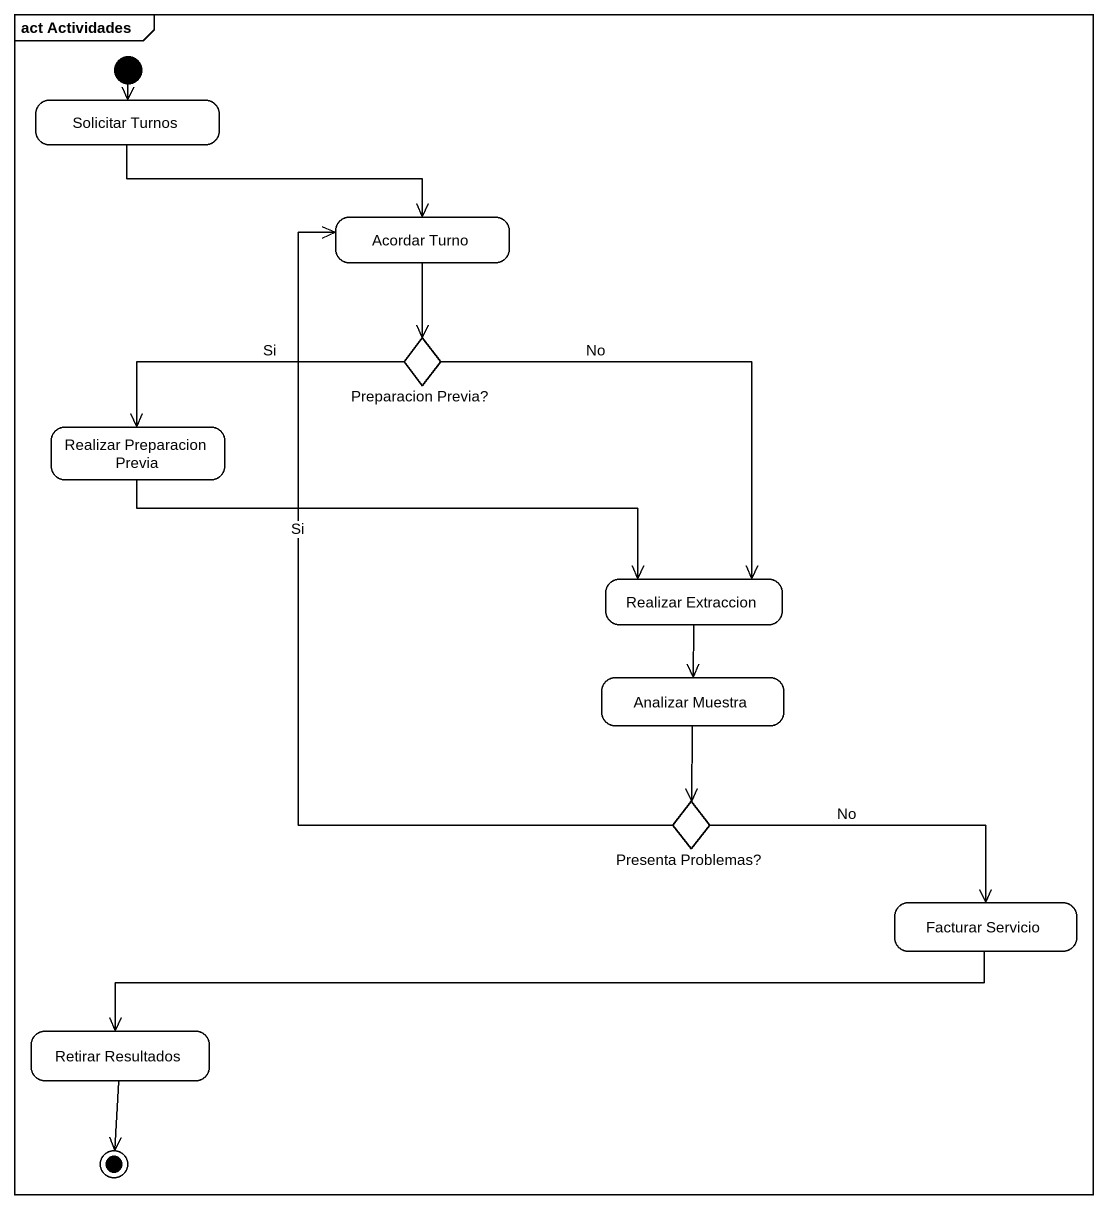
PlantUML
@startuml
mainframe act Actividades
hide empty description
state "Solicitar Turnos" as Solicitar_Turnos
state "Acordar Turno" as Acordar_Turno
state "Preparacion Previa?" as Preparacion_Previa <<choice>>
state "Realizar Preparacion Previa" as Realizar_Preparacion_Previa
state "Realizar Extraccion" as Realizar_Extraccion
state "Analizar Muestra" as Analizar_Muestra
state "Presenta Problemas?" as Presenta_Problemas <<choice>>
state "Facturar Servicio" as Facturar_Servicio
state "Retirar Resultados" as Retirar_Resultados
[*] --> Solicitar_Turnos
Solicitar_Turnos -right-> Acordar_Turno
Acordar_Turno --> Preparacion_Previa
Preparacion_Previa -left-> Realizar_Preparacion_Previa : Si
Preparacion_Previa --> Realizar_Extraccion : No
Realizar_Preparacion_Previa -right-> Realizar_Extraccion
Realizar_Extraccion --> Analizar_Muestra
Analizar_Muestra --> Presenta_Problemas
Presenta_Problemas -up-> Acordar_Turno : Si
Presenta_Problemas -right-> Facturar_Servicio : No
Facturar_Servicio -left-> Retirar_Resultados
Retirar_Resultados --> [*]
@enduml
